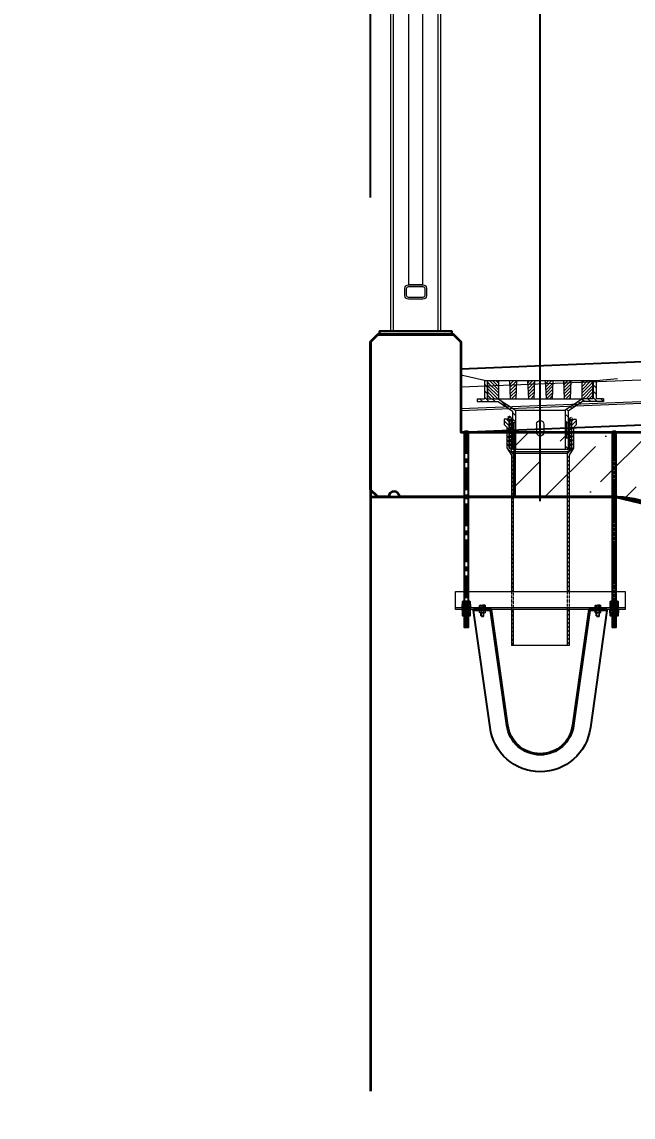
# Model space of a CAD drawing. Header units: millimetres. Extents: x 0 to 285450075, y -3000605 to 8125189010.
# Drawn here: x 6459532 to 6461226, y -186369 to -183332 of the extents above; entities that cross this region are included whole.
import ezdxf
from ezdxf import colors
from ezdxf.entities.mleader import LeaderData, LeaderLine
from ezdxf.math import Vec2, Vec3

# ---------------------------------------------------------------- set-up
doc = ezdxf.new("R2010")
doc.units = ezdxf.units.MM
doc.set_wipeout_variables(frame=1)
for name, pattern in [('HIDDEN', [9.525, 6.35, -3.175]), ('осевая', [2, 1.25, -0.25, 0.25, -0.25]), ('Штриховая', [3, 2, -1])]:
    doc.linetypes.add(name, pattern=pattern)
for name, color, linetype, lineweight in [('1-Бетон', 106, 'Continuous', 35), ('1-Металл', 4, 'Continuous', 30), ('1-Тонкая', 5, 'Continuous', 20), ('1-Штриховка', 8, 'Continuous', 9), ('Б-Перила', 3, 'Continuous', 20), ('ИС_Med', 7, 'Continuous', 35), ('ИС_Выноски', 3, 'Continuous', 18), ('ИС_Невид', 4, 'Штриховая', 18), ('ИС_Ось', 3, 'осевая', 18), ('ИС_Размер', 3, 'Continuous', 18), ('ИС_Тон', 3, 'Continuous', 18), ('ИС_Тонкая', 3, 'Continuous', 18), ('ИС_Штр', 3, 'Continuous', 9)]:
    doc.layers.add(name, color=color, linetype=linetype, lineweight=lineweight)
doc.layers.add('Красный поперечник', color=1, linetype='Continuous')
doc.layers.add('ограждение', color=7, linetype='Continuous')
doc.styles.add('0', font='isocpeur.ttf', dxfattribs={"width": 0.8, "oblique": 15})
doc.styles.add('ISOCPEUR', font='isocpeur.ttf', dxfattribs={"width": 0.8, "oblique": 15, "height": 2.5})
doc.dimstyles.new('М100', dxfattribs={"dimscale": 100, "dimtxt": 2.5, "dimasz": 2, "dimexe": 1, "dimexo": 1, "dimgap": 0.8, "dimtad": 1, "dimdec": 0, "dimzin": 0, "dimdsep": 46, "dimtxsty": '0', "dimblk": 'OBLIQUE', "dimcen": 0.09, "dimdle": 1, "dimclrd": 256, "dimclre": 256, "dimclrt": 256, "dimadec": 4, "dimazin": 0, "dimtfac": 1, "dimtdec": 0, "dimtmove": 1, "dimatfit": 2, "dimfxl": 1, "dimtolj": 1, "dimtzin": 0, "dimlwd": -1, "dimarcsym": 0})
doc.dimstyles.new('М400нов', dxfattribs={"dimscale": 400, "dimtxt": 2.5, "dimasz": 2, "dimexe": 1, "dimexo": 1, "dimgap": 0.8, "dimtad": 1, "dimdec": 0, "dimzin": 0, "dimdsep": 46, "dimtxsty": '0', "dimblk": 'OBLIQUE', "dimcen": 0.09, "dimdle": 1, "dimclrd": 256, "dimclre": 256, "dimclrt": 256, "dimadec": 4, "dimazin": 0, "dimtfac": 1, "dimtdec": 0, "dimtmove": 1, "dimatfit": 2, "dimfxl": 1, "dimtolj": 1, "dimtzin": 0, "dimlwd": -1, "dimarcsym": 0})
pattern_1 = [(45, (886.094, -4203.091), (8.838835, -8.838835), [])]

# ---------------------------------------------------------------- blocks, each defined once
blk = doc.blocks.new('_None')
blk = doc.blocks.new('1530')
at = {"layer": '1-Штриховка'}
h = blk.add_hatch(dxfattribs=at)
h.set_pattern_fill('ANSI36', color=256, scale=25, style=0)
h.set_pattern_definition([(45, (-1571632.81, 568569.22), (42.0949506, 154.348152), [198.4375, -39.6875, 0, -39.6875])])
h.paths.add_polyline_path([(130, -480), (130, -1117.2, 0.198927), (188.7, -1258.7), (310, -1380), (295, -1530), (-295, -1530), (-310, -1380), (-188.6, -1258.6, 0.198898), (-130, -1117), (-130, -480, 0.414214), (-430, -180), (-700, -180), (-700, 0), (700, 0), (700, -180), (430, -180, 0.414224)])
at = {"layer": '1-Бетон'}
for p, q in [((-700, 0), (700, 0)), ((-700, -180), (-700, 0)), ((700, 0), (700, -180)), ((-430, -180), (-700, -180)), ((700, -180), (430, -180)), ((-130, -1117.2), (-130, -480)), ((130, -480), (130, -1117.2)), ((-188.6, -1258.6), (-310, -1380)), ((188.6, -1258.6), (310, -1380)), ((-295, -1530), (-310, -1380)), ((310, -1380), (295, -1530)), ((295, -1530), (-295, -1530))]:
    blk.add_line(p, q, dxfattribs=at)
for centre, radius, start, end in [((-430, -480), 300, 0, 90), ((430, -480), 300, 90, 180), ((-330.2, -1117.1), 200.2, 315.0289, 359.9744), ((330.2, -1117.1), 200.2, 180.0256, 224.9711)]:
    blk.add_arc(centre, radius, start, end, dxfattribs=at)
at = {"layer": 'ИС_Ось', "ltscale": 100}
blk.add_line((0, 0), (0, -1530), dxfattribs=at)
blk = doc.blocks.new('*X15')
at = {"color": 0}
for p, q in [((310, 570.0651), (280, 600.0651)), ((310, 561.084844), (280, 591.084844)), ((307.104588, 555), (280, 582.104588)), ((310, 579.045356), (284.045356, 605)), ((310, 588.025612), (293.025612, 605)), ((310, 597.005868), (302.005868, 605)), ((298.124332, 555), (280, 573.124332)), ((289.144075, 555), (280, 564.144075)), ((280.163819, 555), (280, 555.163819))]:
    blk.add_line(p, q, dxfattribs=at)
blk = doc.blocks.new('A$C1A332784')
at = {"layer": 'ИС_Штр'}
h = blk.add_hatch(dxfattribs=at)
h.set_pattern_fill('ANSI31', color=256, scale=100, angle=90, style=0)
h.set_pattern_definition(pattern_1)
h.paths.add_polyline_path([(-69, -200.4), (-77, -200.4), (-77, -187.9), (-69, -187.9)])
h.paths.add_polyline_path([(-69, -126.4), (-77, -126.4), (-77, -95.4), (-117, -68.4), (-175, -68.4), (-175, -60.4), (-155, -60.4), (-155, -10.4), (-147, -10.4), (-147, -60.4), (-117, -60.4), (-69, -92.4)])
h = blk.add_hatch(dxfattribs=at)
h.set_pattern_fill('ANSI31', color=256, scale=50, angle=90, style=0)
h.set_pattern_definition([(135, (-1871.349, -4043.091), (-4.419417, -4.419417), [])])
h.paths.add_polyline_path([(85, -10.4), (65, -10.4), (67, -60.4), (83, -60.4)])
h.paths.add_polyline_path([(35, -10.4), (15, -10.4), (17, -60.4), (33, -60.4)])
h.paths.add_polyline_path([(-15, -10.4), (-35, -10.4), (-33, -60.4), (-17, -60.4)])
h.paths.add_polyline_path([(-65, -10.4), (-85, -10.4), (-83, -60.4), (-67, -60.4)])
h = blk.add_hatch(dxfattribs=at)
h.set_pattern_fill('ANSI31', color=256, scale=100, angle=90, style=0)
h.set_pattern_definition(pattern_1)
h.paths.add_polyline_path([(77, -200.4), (69, -200.4), (69, -187.9), (77, -187.9)])
h.paths.add_polyline_path([(77, -126.4), (69, -126.4), (69, -92.4), (117, -60.4), (147, -60.4), (147, -10.4), (155, -10.4), (155, -60.4), (175, -60.4), (175, -68.4), (117, -68.4), (77, -95.4)])
h = blk.add_hatch(dxfattribs=at)
h.set_pattern_fill('ANSI31', color=256, scale=2.5, angle=90, style=0)
h.set_pattern_definition([(135, (-544.1, -1211.934), (-5.61266, -5.61266), [])])
h.paths.add_polyline_path([(-75, -645), (-80, -645), (-80, -744.9), (-75, -744.9)])
h.paths.add_polyline_path([(-80, -595), (-75, -595), (-75, -206.9), (-80, -206.9), (-80, -201.9), (-87, -196.9), (-86.4, -118), (-99.4, -118), (-99.4, -133), (-92.4, -140), (-92.4, -197.8), (-80, -216.9)])
h = blk.add_hatch(dxfattribs=at)
h.set_pattern_fill('ANSI31', color=256, scale=2.5, style=0)
h.set_pattern_definition([(45, (-544.1, -1211.934), (-5.61266, 5.61266), [])])
h.paths.add_polyline_path([(80, -645), (75, -645), (75, -744.9), (80, -744.9)])
h.paths.add_polyline_path([(75, -595), (80, -595), (80, -216.9), (93, -196.9), (93, -139), (100, -132), (100, -117), (87, -117), (87, -196.4), (80, -201.4), (80, -206.9), (75, -206.9)])
for p, q in [((155, -10.4), (215.7, 4.3)), ((-155, -10.4), (-214.4, -4.3, 0)), ((-155, -10.4), (-155, -60.4)), ((155, -10.4), (-155, -10.4)), ((-147, -10.4), (-147, -60.4)), ((-145, -10.4), (-145, -60.4)), ((-115, -10.4), (-115, -60.4)), ((-85, -10.4), (-83, -60.4)), ((-67, -60.4), (-65, -10.4)), ((-35, -10.4), (-33, -60.4)), ((-17, -60.4), (-15, -10.4)), ((17, -60.4), (15, -10.4)), ((35, -10.4), (33, -60.4)), ((67, -60.4), (65, -10.4)), ((85, -10.4), (83, -60.4)), ((115, -60.4), (115, -10.4)), ((145, -60.4), (145, -10.4)), ((147, -10.4), (147, -60.4)), ((155, -10.4), (155, -60.4)), ((-175, -60.4), (-175, -68.4)), ((-175, -60.4), (-155, -60.4)), ((-147, -60.4), (-117, -60.4)), ((147, -60.4), (-117, -60.4)), ((-117, -60.4), (-69, -92.4)), ((117, -60.4), (69, -92.4)), ((175, -60.4), (155, -60.4)), ((175, -60.4), (175, -68.4)), ((-175, -68.4), (-117, -68.4)), ((-117, -68.4), (-77, -95.4)), ((117, -68.4), (77, -95.4)), ((175, -68.4), (117, -68.4)), ((-99.4, -118), (-99.4, -133)), ((-99.4, -118), (-86.4, -118)), ((-86.4, -118), (-86.4, -197.3)), ((-77, -95.4), (-77, -200.4)), ((-69, -92.4), (-69, -200.4)), ((69, -92.4), (-69, -92.4)), ((69, -92.4), (69, -200.4)), ((77, -95.4), (77, -200.4)), ((87, -117), (87, -196.4)), ((87, -117), (100, -117)), ((100, -117), (100, -132)), ((-99.4, -133), (-92.4, -140)), ((-92.4, -140), (-92.4, -197.8)), ((-69, -126.4), (-77, -126.4)), ((-10, -130.9), (-10, -153.9)), ((10, -130.9), (10, -153.9)), ((77, -126.4), (69, -126.4)), ((100, -132), (93, -139)), ((93, -138.6), (93, -196.9)), ((-69, -169.4), (-77, -169.4)), ((77, -169.4), (69, -169.4)), ((-92.4, -197.8), (-80, -216.9)), ((-80, -201.9), (-87, -196.9)), ((-80, -206.9), (-80, -201.9)), ((-80, -206.9), (-75, -206.9)), ((-75, -206.9), (-75, -595)), ((75, -211.4), (-75, -211.4)), ((75, -206.9), (75, -595)), ((80, -206.9), (75, -206.9)), ((80, -201.4), (87, -196.4)), ((93, -196.9), (80, -216.9)), ((80, -206.9), (80, -201.4)), ((-80, -216.9), (-80, -595)), ((80, -216.9), (80, -595)), ((-80, -644.9), (-80, -744.9)), ((-75, -644.9), (-75, -744.9)), ((75, -645), (75, -744.9)), ((80, -644.9), (80, -744.9)), ((-80, -744.9, 0), (80, -744.9, 0))]:
    blk.add_line(p, q)
at = {"linetype": 'Continuous'}
blk.add_line((77, -200.4), (-77, -200.4), dxfattribs=at)
for centre, start, end in [((0, -130.9), 0, 180), ((0, -153.9), 180, 0)]:
    blk.add_arc(centre, 10, start, end)
blk.add_point((0, -120.9))
at = {"layer": 'ИС_Невид', "ltscale": 0.1}
for p, q in [((-83.4, -117.3), (-83.4, -199.4)), ((83.9, -116.7), (83.9, -198.6)), ((-80, -594.9), (-80, -645)), ((-75, -594.9), (-75, -645)), ((75, -595), (75, -645)), ((80, -594.9), (80, -645))]:
    blk.add_line(p, q, dxfattribs=at)
at = {"layer": 'ИС_Невид', "linetype": 'HIDDEN'}
for centre, start, end in [((-89.9, -121.3, 0), 358.9888, 84.087), ((90.6, -116.8), 95.913, 181.0112)]:
    blk.add_arc(centre, 6.68, start, end, dxfattribs=at)
at = {"layer": 'ИС_Тон', "linetype": 'Continuous'}
blk.add_arc((-133.8, -108.5), 40.8, 82.3582, 82.5317, dxfattribs=at)
at = {"layer": 'ИС_Штр'}
for p, q in [((-80.3, -116.6, 0), (-80.5, -201.5)), ((80.9, -113.6, 0), (80.9, -200.7)), ((-73, -126.4), (-73, -169.4)), ((73, -126.4), (73, -169.4)), ((75, -206.9), (-75, -206.9))]:
    blk.add_line(p, q, dxfattribs=at)
for centre, radius, start, end in [((-87.4, -119.2, 0), 7.56, 20.1849, 82.1113), ((88.1, -115.8, 0), 7.56, 97.8887, 163.3548), ((91.4, -117.6), 4.48, 98.3812, 172.132)]:
    blk.add_arc(centre, radius, start, end, dxfattribs=at)
at = {"layer": 'ИС_Штр', "color": 2}
blk.add_blockref('*X15', (-425, -615.4), dxfattribs=at)
at = {"layer": 'ИС_Штр', "color": 2, "xscale": -1}
blk.add_blockref('*X15', (425, -615.4), dxfattribs=at)
blk = doc.blocks.new('ы')
at = {"layer": 'ограждение'}
for p, q in [((3737.3, 22064.7), (3737.3, 22061.7)), ((3737.3, 22061.7), (3783.4, 21737.4)), ((4061.3, 21737.4), (4107.3, 22061.7)), ((4107.3, 22064.7), (4107.3, 22061.7))]:
    blk.add_line(p, q, dxfattribs=at)
for points in [[(3737.3, 22064.7), (3787.3, 22064.7), (3833, 21743.9, 0.886444), (4011.7, 21743.9), (4057.3, 22064.7), (4107.3, 22064.7)], [(3737.3, 22061.7), (3784.7, 22061.7), (3830, 21743.5, 0.886138), (4014.7, 21743.5), (4059.9, 22061.7), (4107.3, 22061.7)]]:
    blk.add_lwpolyline(points, format="xyb", dxfattribs=at)
blk.add_arc((3922.3, 21754.7), 140, 187.1293, 352.8707, dxfattribs=at)
blk = doc.blocks.new('*U1018')
at = {"layer": 'ИС_Med'}
blk.add_lwpolyline([(10.5, 2), (10.5, 0), (-10.5, 0), (-10.5, 2), (-8.5, 2), (-9.8, 2.8), (-9.8, 9.2), (-8.5, 10), (8.5, 10), (9.8, 9.2), (9.8, 2.8), (8.5, 2)], close=True, dxfattribs=at)
blk.add_wipeout([(10.5, 2), (10.5, 0), (-10.5, 0), (-10.5, 2), (-8.5, 2), (-9.8, 2.8), (-9.8, 9.2), (-8.5, 10), (8.5, 10), (9.8, 9.2), (9.8, 2.8), (8.5, 2)]).dxf.layer = 'ИС_Med'
for p, q in [((-10.5, 2), (10.5, 2)), ((-4.9, 2.8), (-4.9, 9.2)), ((4.9, 2.8), (4.9, 9.2))]:
    blk.add_line(p, q, dxfattribs=at)
for centre, radius, start, end in [((-7.4, 5.7), 4.34, 55.5615, 124.4385), ((-7.4, 6.3), 4.34, 235.5615, 304.4385), ((0, -6.2), 16.2, 72.383, 107.617), ((0, 18.2), 16.2, 252.383, 287.617), ((7.4, 5.7), 4.34, 55.5615, 124.4385), ((7.4, 6.3), 4.34, 235.5615, 304.4385)]:
    blk.add_arc(centre, radius, start, end, dxfattribs=at)
at = {"layer": 'ИС_Штр'}
blk.add_line((0, 0), (0, 10), dxfattribs=at)
blk = doc.blocks.new('*U1015')
at = {"color": 0}
blk.add_line((60.5, 8), (46.5, 8), dxfattribs=at)
at = {"layer": 'ИС_Тонкая'}
for p, q in [((0.5, 13), (2.9, 16)), ((0.5, 13), (0.5, 0)), ((0.5, -13), (0.5, 0)), ((12.5, 16), (2.9, 16)), ((12.5, 8), (2.9, 8)), ((12.5, 16), (12.5, 10)), ((12.5, 10), (12.5, 8)), ((12.5, 8), (12.5, 0)), ((12.5, -8), (12.5, 0)), ((14.5, 8), (60.5, 8)), ((24.5, 8), (24.5, -8)), ((62.5, 6), (24.5, 6)), ((62.5, 6), (60.5, 8)), ((60.5, 8), (60.5, -8)), ((62.5, 6), (62.5, -6)), ((0.5, -13), (2.9, -16)), ((2.9, -8), (12.5, -8)), ((12.5, -16), (2.9, -16)), ((12.5, -8), (12.5, -10)), ((12.5, -16), (12.5, -10)), ((60.5, -8), (14.5, -8)), ((62.5, -6), (24.5, -6)), ((62.5, -6), (60.5, -8))]:
    blk.add_line(p, q, dxfattribs=at)
for centre, radius, start, end in [((8, 12), 6.51, 142.12112, 217.87888), ((25.5, 0), 24, 160.52878, 199.47122), ((14.5, 10), 2, 180, 270), ((8, -12), 6.51, 142.12112, 217.87888), ((14.5, -10), 2, 90, 180)]:
    blk.add_arc(centre, radius, start, end, dxfattribs=at)
blk = doc.blocks.new('*U1016')
at = {"layer": 'ИС_Тонкая'}
for p, q in [((0, 13), (2.4, 16)), ((0, 13), (0, 0)), ((0, -13), (0, 0)), ((2.4, 16), (12.6, 16)), ((2.4, 8), (12.6, 8)), ((15, 13), (12.6, 16)), ((15, 13), (15, 0)), ((15, -13), (15, 0)), ((0, -13), (2.4, -16)), ((2.4, -8), (12.6, -8)), ((2.4, -16), (12.6, -16)), ((15, -13), (12.6, -16))]:
    blk.add_line(p, q, dxfattribs=at)
for centre, radius, start, end in [((7.5, 12), 6.51, 142.12112, 217.87888), ((25, 0), 24, 160.52878, 199.47122), ((7.5, 12), 6.51, 322.12112, 37.87888), ((-10, 0), 24, 340.52878, 19.47122), ((7.5, -12), 6.51, 142.12112, 217.87888), ((7.5, -12), 6.51, 322.12112, 37.87888)]:
    blk.add_arc(centre, radius, start, end, dxfattribs=at)
blk = doc.blocks.new('*U1017')
at = {"layer": 'ИС_Med'}
for p, q in [((0, 9), (4, 9)), ((0, -9), (4, -9))]:
    blk.add_line(p, q, dxfattribs=at)
at = {"layer": 'ИС_Тонкая'}
for p, q in [((0, 18.5), (0, -18.5)), ((4, 18.5), (0, 18.5)), ((4, -18.5), (4, 18.5)), ((0, -18.5), (4, -18.5))]:
    blk.add_line(p, q, dxfattribs=at)
blk = doc.blocks.new('ппк')
at = {"elevation": 0}
for points in [[(-210, -140.7), (-210, -684.2), (-200, -684.2), (-200, -140.7)], [(-210, -140.7), (-200, -140.7)], [(200, -140.7), (200, -684.2), (210, -684.2), (210, -140.7)], [(200, -140.7), (210, -140.7)]]:
    blk.add_lwpolyline(points, dxfattribs=at)
at = {"layer": 'Defpoints', "linetype": 'Штриховая'}
blk.add_line((-205, -140.7, 0), (-205, -684.2, 0), dxfattribs=at)
at = {"layer": 'Defpoints', "linetype": 'осевая', "ltscale": 50}
blk.add_line((205, -140.7, 0), (205, -684.2, 0), dxfattribs=at)
at = {"layer": 'ИС_Тон'}
blk.add_lwpolyline([(-235, -634.6), (235, -634.6), (235, -584.6), (-235, -584.6)], close=True, dxfattribs=at)
blk.add_lwpolyline([(-235, -629.6), (235, -629.6)], dxfattribs=at)
for name, p, xscale, yscale, zscale, rotation in [('*U1017', (-160, -636.6), 0.5000000000000002, 0.5000000000000002, 0.5000000000000002, 90), ('*U1015', (-160, -622.3), 0.5, 0.5, 0.5, 270), ('*U1016', (-160, -644.1), 0.5000000000000002, 0.5000000000000002, 0.5000000000000002, 90), ('*U1017', (160, -636.6), 0.5000000000000002, 0.5000000000000002, 0.5000000000000002, 90), ('*U1015', (160, -622.3), 0.5, 0.5, 0.5, 270), ('*U1016', (160, -644.1), 0.5000000000000002, 0.5000000000000002, 0.5000000000000002, 90)]:
    blk.add_blockref(name, p, dxfattribs=dict(xscale=xscale, yscale=yscale, zscale=zscale, rotation=rotation))
blk.add_blockref('A$C1A332784', (0, 10.4), dxfattribs=at)
at = {"layer": 'ограждение'}
blk.add_blockref('ы', (-3922.3, -22699.3), dxfattribs=at)
blk.add_blockref('*U1018', (-205, -629.5))
at = {"xscale": -1}
blk.add_blockref('*U1018', (205, -629.5), dxfattribs=at)
for p, q in [((-209.9, -618.8), (-209.9, -612.3)), ((-200.1, -618.8), (-200.1, -612.3)), ((200.1, -618.8), (200.1, -612.3)), ((209.9, -618.8), (209.9, -612.3))]:
    blk.add_line(p, q)
for centre, radius, start, end in [((-212.4, -615.9), 4.34, 55.5615, 124.4385), ((-205, -627.7), 16.2, 72.383, 107.617), ((-197.6, -615.9), 4.34, 55.5615, 124.4385), ((197.6, -615.9), 4.34, 55.5615, 124.4385), ((205, -627.7), 16.2, 72.383, 107.617), ((212.4, -615.9), 4.34, 55.5615, 124.4385)]:
    blk.add_arc(centre, radius, start, end)
at = {"xscale": -1, "rotation": 180}
blk.add_blockref('*U1018', (-205, -634.5), dxfattribs=at)
at = {"rotation": 180}
blk.add_blockref('*U1018', (205, -634.5), dxfattribs=at)
for p, q in [((-205, -621.5), (-205, -611.5)), ((185, -637.6), (185, -634.6)), ((205, -621.5), (205, -611.5)), ((-209.9, -651.8), (-209.9, -645.3)), ((-205, -654.5), (-205, -644.5)), ((-200.1, -651.8), (-200.1, -645.3)), ((200.1, -651.8, 0), (200.1, -645.3, 0)), ((205, -654.5, 0), (205, -644.5, 0)), ((209.9, -651.8, 0), (209.9, -645.3, 0))]:
    blk.add_line(p, q)
for points in [[(-196.5, -619.5), (-195.2, -618.8), (-195.2, -612.3), (-196.5, -611.5), (-213.5, -611.5), (-214.8, -612.3), (-214.8, -618.8), (-213.5, -619.5)], [(213.5, -619.5), (214.8, -618.8), (214.8, -612.3), (213.5, -611.5), (196.5, -611.5), (195.2, -612.3), (195.2, -618.8), (196.5, -619.5)], [(-196.5, -652.5), (-195.2, -651.8), (-195.2, -645.3), (-196.5, -644.5), (-213.5, -644.5), (-214.8, -645.3), (-214.8, -651.8), (-213.5, -652.5)]]:
    blk.add_lwpolyline(points, close=True)
at = {"elevation": 0}
blk.add_lwpolyline([(213.5, -652.5), (214.8, -651.8), (214.8, -645.3), (213.5, -644.5), (196.5, -644.5), (195.2, -645.3), (195.2, -651.8), (196.5, -652.5)], close=True, dxfattribs=at)
for centre, radius, start, end in [((-212.4, -615.2), 4.34, 235.5615, 304.4385), ((-205, -603.3), 16.2, 252.383, 287.617), ((-197.6, -615.2), 4.34, 235.5615, 304.4385), ((197.6, -615.2), 4.34, 235.5615, 304.4385), ((205, -603.3), 16.2, 252.383, 287.617), ((212.4, -615.2), 4.34, 235.5615, 304.4385), ((-212.4, -648.9), 4.34, 55.5615, 124.4385), ((-212.4, -648.2), 4.34, 235.5615, 304.4385), ((-205, -660.7), 16.2, 72.383, 107.617), ((-205, -636.3), 16.2, 252.383, 287.617), ((-197.6, -648.9), 4.34, 55.5615, 124.4385), ((-197.6, -648.2), 4.34, 235.5615, 304.4385), ((197.6, -648.9, 0), 4.34, 55.5615, 124.4385), ((197.6, -648.2, 0), 4.34, 235.5615, 304.4385), ((205, -660.7, 0), 16.2, 72.383, 107.617), ((205, -636.3, 0), 16.2, 252.383, 287.617), ((212.4, -648.9, 0), 4.34, 55.5615, 124.4385), ((212.4, -648.2, 0), 4.34, 235.5615, 304.4385)]:
    blk.add_arc(centre, radius, start, end)
blk = doc.blocks.new('ПО')
at = {"layer": '1-Металл'}
blk.add_lwpolyline([(100, 0), (100, 10), (-100, 10), (-100, 0)], close=True, dxfattribs=at)
at = {"layer": 'Б-Перила'}
for p, q in [((-20, 1100), (20, 1100)), ((-20, 1095), (20, 1095)), ((-70, 10), (-70, 1080)), ((-62, 10), (-62, 1080)), ((-30, 1070), (-30, 1090)), ((-25, 1070), (-25, 1090)), ((20, 1065), (-20, 1065)), ((25, 1090), (25, 1070)), ((30, 1090), (30, 1070)), ((62, 1080), (62, 10)), ((70, 1080), (70, 10)), ((20, 1060), (-20, 1060)), ((-19.4, 138.3), (-19.4, 1060)), ((19.4, 138.3), (19.4, 1060)), ((-30, 128.3), (-30, 108.3)), ((-25, 128.3), (-25, 108.3)), ((20, 138.3), (-20, 138.3)), ((20, 133.3), (-20, 133.3)), ((-19.4, 138.3), (19.4, 138.3)), ((25, 108.3), (25, 128.3)), ((30, 108.3), (30, 128.3)), ((-20, 103.3), (20, 103.3)), ((-20, 98.3), (20, 98.3))]:
    blk.add_line(p, q, dxfattribs=at)
for centre, radius, start, end in [((0, 1080), 70, 90, 180), ((0, 1080), 62, 90, 180), ((0, 1080), 70, 360, 90), ((0, 1080), 62, 0, 90), ((-20, 1090), 10, 90, 180), ((-20, 1090), 5, 90, 180), ((20, 1090), 10, 0, 90), ((20, 1090), 5, 0, 90), ((-20, 1070), 10, 180, 270), ((-20, 1070), 5, 180, 270), ((20, 1070), 10, 270, 0), ((20, 1070), 5, 270, 0), ((-20, 128.3), 10, 90, 180), ((-20, 128.3), 5, 90, 180), ((20, 128.3), 10, 0, 90), ((20, 128.3), 5, 0, 90), ((-20, 108.3), 10, 180, 270), ((-20, 108.3), 5, 180, 270), ((20, 108.3), 10, 270, 0), ((20, 108.3), 5, 270, 0)]:
    blk.add_arc(centre, radius, start, end, dxfattribs=at)
blk = doc.blocks.new('_OBLIQUE')
at = {"color": 0, "linetype": 'ByBlock', "lineweight": -2}
blk.add_line((0.5, 0.5), (-0.5, -0.5), dxfattribs=at)
blk = doc.blocks.new('*D860')
at = {"layer": 'Defpoints', "color": 0, "transparency": 16777216}
for p in [(6461498.7, -181163.6), (6461498.7, -183273.5), (6461998.4, -183643)]:
    blk.add_point(p, dxfattribs=at)
at = {"layer": 'ИС_Размер', "transparency": 16777216}
for p, q in [((6461616.1, -180726.3), (6461009.1, -180726.3)), ((6461748.6, -181163.6), (6461616.1, -180726.3)), ((6462098.4, -181163.6), (6461398.7, -181163.6))]:
    blk.add_line(p, q, dxfattribs=at)
at = {"layer": 'ИС_Размер', "lineweight": -2, "transparency": 16777216}
for p, q in [((6461498.7, -183173.5), (6461498.7, -181063.6)), ((6461998.4, -183543), (6461998.4, -181063.6))]:
    blk.add_line(p, q, dxfattribs=at)
at = {"layer": 'ИС_Размер', "transparency": 16777216, "xscale": 200, "yscale": 200, "zscale": 200, "rotation": 180}
blk.add_blockref('_OBLIQUE', (6461498.7, -181163.6), dxfattribs=at)
at = {"layer": 'ИС_Размер', "transparency": 16777216, "xscale": 200, "yscale": 200, "zscale": 200}
blk.add_blockref('_OBLIQUE', (6461998.4, -181163.6), dxfattribs=at)
at = {"layer": 'ИС_Размер', "transparency": 16777216, "insert": (6461312.6, -180521.3), "char_height": 250, "attachment_point": 5, "style": '0'}
blk.add_mtext('\\A1;500', dxfattribs=at)
blk = doc.blocks.new('*D941')
at = {"layer": '1-Бетон', "transparency": 16777216}
for p, q in [((6461070.9, -179032.2), (6461484.9, -177652.2)), ((6461484.9, -177652.2), (6464232.8, -177652.2)), ((6460098.4, -179032.2), (6462043.4, -179032.2))]:
    blk.add_line(p, q, dxfattribs=at)
at = {"layer": '1-Бетон', "lineweight": -2, "transparency": 16777216}
for p, q in [((6460498.4, -183819.6), (6460498.4, -178632.2)), ((6461643.4, -183819.6), (6461643.4, -178632.2))]:
    blk.add_line(p, q, dxfattribs=at)
at = {"layer": 'Defpoints', "color": 0, "transparency": 16777216}
for p in [(6461643.4, -179032.2), (6460498.4, -184219.6), (6461643.4, -184219.6)]:
    blk.add_point(p, dxfattribs=at)
at = {"layer": '1-Бетон', "transparency": 16777216, "xscale": 800, "yscale": 800, "zscale": 800, "rotation": 180}
blk.add_blockref('_OBLIQUE', (6460498.4, -179032.2), dxfattribs=at)
at = {"layer": '1-Бетон', "transparency": 16777216, "xscale": 800, "yscale": 800, "zscale": 800}
blk.add_blockref('_OBLIQUE', (6461643.4, -179032.2), dxfattribs=at)
at = {"layer": '1-Бетон', "transparency": 16777216, "insert": (6462858.9, -176832.2), "char_height": 1000, "attachment_point": 5, "style": '0'}
blk.add_mtext('\\A1;1145', dxfattribs=at)
blk = doc.blocks.new('*D922')
at = {"layer": '1-Бетон', "lineweight": -2, "transparency": 16777216}
for p, q in [((6460968.7, -184661.7), (6460968.7, -174023.7)), ((6474248.8, -181452), (6474248.8, -174023.7))]:
    blk.add_line(p, q, dxfattribs=at)
at = {"layer": '1-Бетон', "transparency": 16777216}
blk.add_line((6474648.8, -174423.7), (6460568.7, -174423.7), dxfattribs=at)
at = {"layer": 'Defpoints', "color": 0, "transparency": 16777216}
for p in [(6460968.7, -174423.7), (6474248.8, -181852), (6460968.7, -185061.7, 0)]:
    blk.add_point(p, dxfattribs=at)
at = {"layer": '1-Бетон', "transparency": 16777216, "xscale": 800, "yscale": 800, "zscale": 800, "rotation": 180}
blk.add_blockref('_OBLIQUE', (6460968.7, -174423.7), dxfattribs=at)
at = {"layer": '1-Бетон', "transparency": 16777216, "xscale": 800, "yscale": 800, "zscale": 800}
blk.add_blockref('_OBLIQUE', (6474248.8, -174423.7), dxfattribs=at)
at = {"layer": '1-Бетон', "transparency": 16777216, "insert": (6467608.8, -173603.7), "char_height": 1000, "attachment_point": 5, "style": '0'}
blk.add_mtext('\\A1;13280', dxfattribs=at)

msp = doc.modelspace()

# ---------------------------------------------------------------- linework, layer by layer
at = {"layer": '1-Бетон'}
msp.add_lwpolyline([(6460498.384, -184629.6042), (6460498.384, -186297.6042)], dxfattribs=at)
at = {"layer": '1-Тонкая'}
for points in [[(6460748.384, -184344.6042), (6462698.7864, -184266.5881), (6463448.7864, -184244.0881), (6467398.7864, -184125.5881), (6472348.7864, -183977.0881), (6474248.7864, -183920.0881), (6475348.7864, -183887.0881), (6480298.7864, -183738.5881), (6484248.7864, -183620.0881), (6487998.7864, -183507.5881), (6488748.7864, -183485.0881), (6491698.4439, -183396.5983)], [(6460748.384, -184404.6042), (6462698.7864, -184326.5881), (6463448.7864, -184304.0881), (6467398.7864, -184185.5881), (6472348.7864, -184037.0881), (6474248.7864, -183980.0881), (6475348.7864, -183947.0881), (6480298.7864, -183798.5881), (6484248.7864, -183680.0881), (6487998.7864, -183567.5881), (6488748.7864, -183545.0881), (6491698.4439, -183456.5983)], [(6460748.384, -184409.6042), (6462698.7864, -184331.5881), (6463448.7864, -184309.0881), (6467398.7864, -184190.5881), (6472348.7864, -184042.0881), (6474248.7864, -183985.0881), (6475348.7864, -183952.0881), (6480298.7864, -183803.5881), (6484248.7864, -183685.0881), (6487998.7864, -183572.5881), (6488748.7864, -183550.0881), (6491698.4439, -183461.5983)]]:
    msp.add_lwpolyline(points, dxfattribs=at)
at = {"layer": 'Defpoints', "color": 252, "true_color": 0x939598}
msp.add_lwpolyline([(6460748.384, -184469.6042), (6462698.7864, -184391.5881), (6463448.7864, -184369.0881), (6467398.7864, -184250.5881), (6472348.7864, -184102.0881), (6474248.7864, -184045.0881), (6475348.7864, -184012.0881), (6480298.7864, -183863.5881), (6484248.7864, -183745.0881), (6487998.7864, -183632.5881), (6488748.7864, -183610.0881), (6491698.4439, -183521.5983)], dxfattribs=at)
at = {"layer": 'Красный поперечник'}
msp.add_lwpolyline([(6460748.384, -184294.6042), (6462698.7864, -184216.5881), (6463448.7864, -184194.0881), (6467398.7864, -184075.5881), (6472348.7864, -183927.0881), (6474248.7864, -183870.0881), (6475348.7864, -183837.0881), (6480298.7864, -183688.5881), (6484248.7864, -183570.0881), (6487998.7864, -183457.5881), (6488748.7864, -183435.0881), (6491698.4439, -183346.5983)], dxfattribs=at)

# ---------------------------------------------------------------- block references
at = {"layer": 'ИС_Размер', "linetype": 'Continuous', "xscale": -1}
msp.add_blockref('ПО', (6460623.384, -184199.6042), dxfattribs=at)
at = {"layer": 'ИС_Размер', "linetype": 'Continuous'}
msp.add_blockref('1530', (6461598.5919, -184469.6042), dxfattribs=at)

# ---------------------------------------------------------------- dimensions: what is measured, and where the dimension line sits
at = {"layer": '1-Бетон'}
dim = msp.add_linear_dim(base=(6461643.384, -179032.2479), p1=(6460498.384, -184219.6042), p2=(6461643.384, -184219.6042), dimstyle='М400нов', dxfattribs=at)
dim.commit()
dim.dimension.update_dxf_attribs({"geometry": '*D941', "text_midpoint": (6461804.884, -176832.2479)})
at = {"layer": 'ИС_Размер'}
dim = msp.add_linear_dim(base=(6461498.7377, -181163.568), p1=(6461998.3819, -183642.9547), p2=(6461498.7377, -183273.4778), angle=180, dimstyle='М100', dxfattribs=at)
dim.commit()
dim.dimension.update_dxf_attribs({"geometry": '*D860', "text_midpoint": (6461536.0598, -180726.252), "dimtype": 160})

# ---------------------------------------------------------------- leaders
at = {"layer": 'ИС_Выноски'}
ml = msp.add_multileader_mtext('Standard', dxfattribs=at)
ml.set_content('Ось опоры ОП4 \\PПК 70+71,19', color=256, style='ISOCPEUR')
ml.set_leader_properties(color=256, linetype='ByLayer')
ml.set_arrow_properties(name='NONE')
ml.build(insert=Vec2(0, 0))
ml.multileader.update_dxf_attribs({"text_left_attachment_type": 6, "text_right_attachment_type": 6, "dogleg_length": 0.36, "arrow_head_size": 600, "scale": 200})
ctx = ml.context
ctx.base_point, ctx.scale, ctx.char_height, ctx.arrow_head_size, ctx.landing_gap_size, ctx.plane_origin, ctx.plane_x_axis, ctx.plane_y_axis = Vec3(6458284.6432, -250921.6438), 200, 1200, 600, 125, Vec3(6465280.3198, -232469.6508), Vec3(0, 1), Vec3(-1, 0)
ctx.left_attachment, ctx.right_attachment, ctx.text_align_type = 6, 6, 1
notes = []
notes.append((ctx, [(1, (1, 1, 0), (6458284.6432, -241131.524), (0, -1), 161.0417, [(1, [(6458284.6432, -239305.4891)], 0, [])])]))
ctx.mtext.insert, ctx.mtext.text_direction, ctx.mtext.rotation, ctx.mtext.width, ctx.mtext.alignment, ctx.mtext.flow_direction = Vec3(6456844.6432, -246107.1048), Vec3(0, 1), 1.570796327, 10889.446883, 2, 5
ml = msp.add_multileader_mtext('Standard', dxfattribs=at)
ml.set_content('Ось опоры ОП4 \\PПК 70+71,19', color=256, style='ISOCPEUR')
ml.set_leader_properties(color=256, linetype='ByLayer')
ml.set_arrow_properties(name='NONE')
ml.build(insert=Vec2(0, 0))
ml.multileader.update_dxf_attribs({"text_left_attachment_type": 6, "text_right_attachment_type": 6, "dogleg_length": 0.36, "arrow_head_size": 600, "scale": 200})
ctx = ml.context
ctx.base_point, ctx.scale, ctx.char_height, ctx.arrow_head_size, ctx.landing_gap_size, ctx.plane_origin, ctx.plane_x_axis, ctx.plane_y_axis = Vec3(6458284.6432, -378726.4625), 200, 1200, 600, 125, Vec3(6465280.3198, -360274.4695), Vec3(0, 1), Vec3(-1, 0)
ctx.left_attachment, ctx.right_attachment, ctx.text_align_type = 6, 6, 1
notes.append((ctx, [(1, (1, 1, 0), (6458284.6432, -368936.3427), (0, -1), 161.0417, [(1, [(6458284.6432, -367110.3078)], 0, [])])]))
ctx.mtext.insert, ctx.mtext.text_direction, ctx.mtext.rotation, ctx.mtext.width, ctx.mtext.alignment, ctx.mtext.flow_direction = Vec3(6456844.6432, -373911.9235), Vec3(0, 1), 1.570796327, 10889.446883, 2, 5
for ctx, leaders in notes:
    for number, flags, end, landing, length, lines in leaders:
        leader = LeaderData()
        leader.index, (leader.has_last_leader_line, leader.has_dogleg_vector, leader.attachment_direction) = number, flags
        leader.last_leader_point, leader.dogleg_vector, leader.dogleg_length = Vec3(end), Vec3(landing), length
        for number, points, colour, breaks in lines:
            line = LeaderLine()
            line.index, line.vertices, line.color, line.breaks = number, Vec3.list(points), colors.encode_raw_color(colour), breaks
            leader.lines.append(line)
        ctx.leaders.append(leader)

# ---------------------------------------------------------------- next in the draw order: block references
at = {"color": 5, "xscale": -1}
msp.add_blockref('ппк', (6460968.7399, -184327.1748), dxfattribs=at)

# ---------------------------------------------------------------- next in the draw order: linework, layer by layer
at = {"layer": '1-Бетон'}
msp.add_lwpolyline([(6460898.5919, -184649.6042), (6460578.6529, -184649.6042, 1), (6460548.6529, -184649.6042), (6460518.384, -184649.6042), (6460498.384, -184629.6042), (6460498.384, -184219.6042), (6460518.384, -184199.6042), (6460728.384, -184199.6042), (6460748.384, -184219.7313), (6460748.384, -184469.6042), (6460899.7399, -184469.6042)], format="xyb", dxfattribs=at)
at = {"layer": '1-Бетон', "color": 1}
msp.add_lwpolyline([(6460748.384, -184219.7313), (6460728.384, -184199.6042), (6460518.384, -184199.6042), (6460498.384, -184219.6042), (6460498.384, -184649.5994), (6461178.7321, -184649.5994), (6461293.6023, -184676.8911), (6461439.3545, -184820.4236), (6461468.5919, -184949.6042), (6461468.5919, -185586.7615), (6461424.9035, -185711.5141), (6461349.3066, -185788.8895), (6461288.5919, -185849.6042), (6461303.5919, -185999.6042)], dxfattribs=at)

# ---------------------------------------------------------------- next in the draw order: dimensions: what is measured, and where the dimension line sits
at = {"layer": '1-Бетон', "color": 5}
dim = msp.add_linear_dim(base=(6460968.7399, -174423.6581), p1=(6474248.7843, -181852.0203), p2=(6460968.7399, -185061.703, 0), dimstyle='М400нов', dxfattribs=at)
dim.commit()
dim.dimension.update_dxf_attribs({"geometry": '*D922', "text_midpoint": (6467608.7621, -173603.6581)})

doc.saveas('drawing.dxf')
